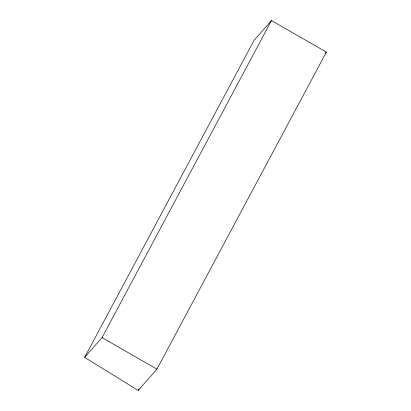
<?xml version="1.0" encoding="UTF-8"?>
<svg xmlns="http://www.w3.org/2000/svg" width="411" height="411" viewBox="0 0 411 411"><rect width="100%" height="100%" fill="white"/><g stroke="black" fill="none" stroke-linecap="round" stroke-linejoin="round"><path stroke-width="0.62" d="M84.63 357.385L254.07 40.324L271.481 20.55L326.37 52.099L156.93 369.165L138.188 390.45L84.63 357.385L102.041 337.611L271.481 20.55M138.188 390.45L139.098 388.749M325.122 53.522L326.37 52.099M102.041 337.611L156.93 369.165"/></g></svg>
